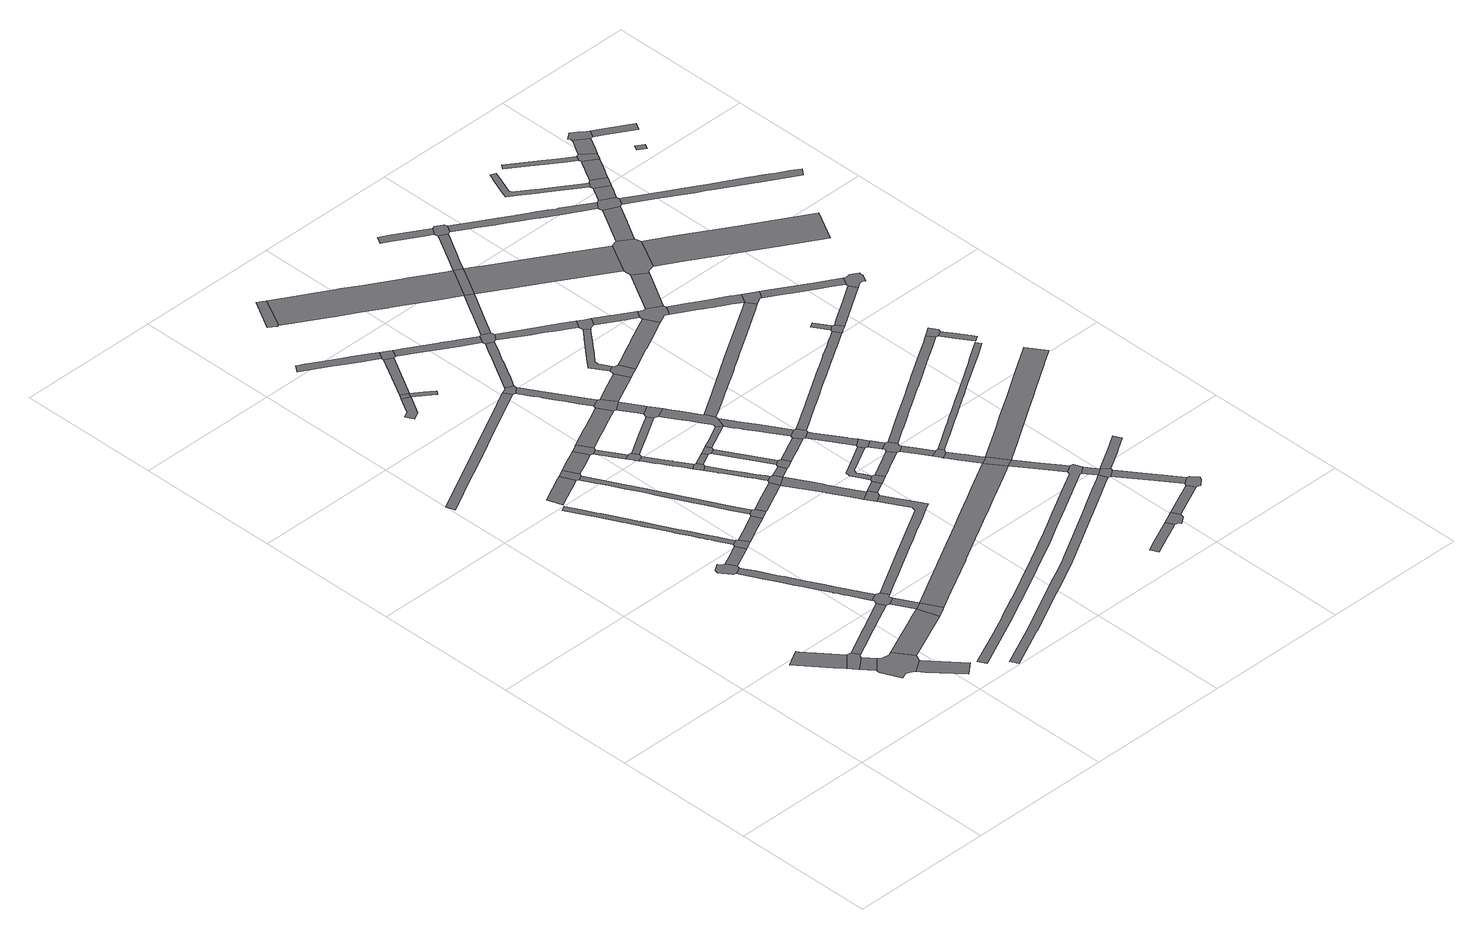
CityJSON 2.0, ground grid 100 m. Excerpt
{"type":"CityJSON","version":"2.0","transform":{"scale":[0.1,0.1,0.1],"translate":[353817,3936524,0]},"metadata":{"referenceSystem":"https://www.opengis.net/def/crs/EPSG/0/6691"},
"CityObjects":{
"road1":{"type":"Road","attributes":{"RoadStructureAttribute.sectionType":"1"},"geometry":[{"type":"MultiSurface","lod":"1","boundaries":[[[0,1,2,3,4,5,6,7,8]]]}]},
"road2":{"type":"Road","geometry":[{"type":"MultiSurface","lod":"1","boundaries":[[[9,10,11,12,13,8,7,14,15,16]]]}]},
"road3":{"type":"Road","attributes":{"RoadStructureAttribute.sectionType":"1"},"geometry":[{"type":"MultiSurface","lod":"1","boundaries":[[[15,17,18,16]]]}]},
"road4":{"type":"Road","geometry":[{"type":"MultiSurface","lod":"1","boundaries":[[[19,20,21,22,23,18,17,24,25,26,27,28,29]]]}]},
"road5":{"type":"Road","attributes":{"RoadStructureAttribute.sectionType":"1"},"geometry":[{"type":"MultiSurface","lod":"1","boundaries":[[[30,31,32,33,19,29]]]}]},
"road6":{"type":"Road","attributes":{"RoadStructureAttribute.sectionType":"1"},"geometry":[{"type":"MultiSurface","lod":"1","boundaries":[[[34,35,13,12,36,37,38,39,40]]]}]},
"road7":{"type":"Road","attributes":{"function":"3","RoadStructureAttribute.sectionType":"1"},"geometry":[{"type":"MultiSurface","lod":"1","boundaries":[[[41,42,43,44,45,46,47,48,21,20]]]}]},
"road8":{"type":"Road","geometry":[{"type":"MultiSurface","lod":"1","boundaries":[[[49,50,51,52,53,54,55,56,57,58]]]}]},
"road9":{"type":"Road","attributes":{"RoadStructureAttribute.sectionType":"1"},"geometry":[{"type":"MultiSurface","lod":"1","boundaries":[[[59,60,61,62,63,64,65,66,67,68,69,70,71,72,50,49,73,74,75,76,77,78,79,80,81,82,83,84,85,86,87]]]}]},
"road10":{"type":"Road","attributes":{"RoadStructureAttribute.sectionType":"1"},"geometry":[{"type":"MultiSurface","lod":"1","boundaries":[[[88,89,90,91,52,51]]]}]},
"road11":{"type":"Road","attributes":{"RoadStructureAttribute.sectionType":"1"},"geometry":[{"type":"MultiSurface","lod":"1","boundaries":[[[92,93,94,95,96,97,98,99,100,101,102,103,104,105,106,107,108,109,110,111,112,113,114,115,116,117,118,119,120,121,122,123,124,125,126,127,128,129,130]]]}]},
"road12":{"type":"Road","geometry":[{"type":"MultiSurface","lod":"1","boundaries":[[[39,131,132,133,134,135,87,86,136,40]]]}]},
"road13":{"type":"Road","attributes":{"RoadStructureAttribute.sectionType":"1"},"geometry":[{"type":"MultiSurface","lod":"1","boundaries":[[[137,138,139,140,141,142,143,144,145,146,147]]]}]},
"road14":{"type":"Road","attributes":{"RoadStructureAttribute.sectionType":"1"},"geometry":[{"type":"MultiSurface","lod":"1","boundaries":[[[132,131,43,148]]]}]},
"road15":{"type":"Road","geometry":[{"type":"MultiSurface","lod":"1","boundaries":[[[43,42,149,150,148]]]}]},
"road16":{"type":"Road","geometry":[{"type":"MultiSurface","lod":"1","boundaries":[[[90,89,151,152,92,130]]]}]},
"road17":{"type":"Road","attributes":{"RoadStructureAttribute.sectionType":"1"},"geometry":[{"type":"MultiSurface","lod":"1","boundaries":[[[153,154,155,156,157,158,159,160,161,162,163,164,165,166,167,168,169,170,171,172,173,174,175,176,177,178,179,180,181]]]}]},
"road18":{"type":"Road","geometry":[{"type":"MultiSurface","lod":"1","boundaries":[[[182,183,184,185,137,147,186,187,188]]]}]},
"road19":{"type":"Road","attributes":{"RoadStructureAttribute.sectionType":"1"},"geometry":[{"type":"MultiSurface","lod":"1","boundaries":[[[189,190,191,192,193,194,152,151,195,196,197]]]}]},
"road20":{"type":"Road","attributes":{"RoadStructureAttribute.sectionType":"1"},"geometry":[{"type":"MultiSurface","lod":"1","boundaries":[[[198,199,200,201,202,203,204,205,188,187,206,207,208,209,210,211,212,213,214,215,216,217,218,219,220,221,222]]]}]},
"road21":{"type":"Road","attributes":{"RoadStructureAttribute.sectionType":"1"},"geometry":[{"type":"MultiSurface","lod":"1","boundaries":[[[182,223,224,225,226,227,228,183]]]}]},
"road22":{"type":"Road","attributes":{"RoadStructureAttribute.sectionType":"1"},"geometry":[{"type":"MultiSurface","lod":"1","boundaries":[[[229,230,231,232,233,234,235,236,237,238,239,229,240,241,242,243,244]]]}]},
"road23":{"type":"Road","geometry":[{"type":"MultiSurface","lod":"1","boundaries":[[[222,221,189,197,245,246]]]}]},
"road24":{"type":"Road","geometry":[{"type":"MultiSurface","lod":"1","boundaries":[[[247,230,229,244]]]}]},
"road25":{"type":"Road","geometry":[{"type":"MultiSurface","lod":"1","boundaries":[[[248,249,250,251,252,226,225,253]]]}]},
"road26":{"type":"Road","attributes":{"RoadStructureAttribute.sectionType":"1"},"geometry":[{"type":"MultiSurface","lod":"1","boundaries":[[[248,253,254,255,256]]]}]},
"road27":{"type":"Road","attributes":{"RoadStructureAttribute.sectionType":"1"},"geometry":[{"type":"MultiSurface","lod":"1","boundaries":[[[257,258,259,260,261,262,263,264,265,266,267,268,269,270,271]]]}]},
"road28":{"type":"Road","geometry":[{"type":"MultiSurface","lod":"1","boundaries":[[[272,273,274,275,256,255,276,277,278,279]]]}]},
"road29":{"type":"Road","attributes":{"RoadStructureAttribute.sectionType":"1"},"geometry":[{"type":"MultiSurface","lod":"1","boundaries":[[[280,281,282,283,284,285,286,287,288,289,290,291,292,293,294,295,296,297,298,299,300,301,302,303,135,134]]]}]},
"road30":{"type":"Road","attributes":{"RoadStructureAttribute.sectionType":"1"},"geometry":[{"type":"MultiSurface","lod":"1","boundaries":[[[304,305,306,307,308,247,244]]]}]},
"road31":{"type":"Road","attributes":{"RoadStructureAttribute.sectionType":"1"},"geometry":[{"type":"MultiSurface","lod":"1","boundaries":[[[245,309,310,311,312,313,314,315,246]]]}]},
"road32":{"type":"Road","attributes":{"RoadStructureAttribute.sectionType":"1"},"geometry":[{"type":"MultiSurface","lod":"1","boundaries":[[[316,317,318,319,320,321,322,323,324,325,326,327,328,329,330,331,332,272,279]]]}]},
"road33":{"type":"Road","geometry":[{"type":"MultiSurface","lod":"1","boundaries":[[[333,334,335,336,324,323]]]}]},
"road34":{"type":"Road","attributes":{"RoadStructureAttribute.sectionType":"1"},"geometry":[{"type":"MultiSurface","lod":"1","boundaries":[[[337,338,339,340,341,250,249,342,343,344,345,346]]]}]},
"road35":{"type":"Road","attributes":{"RoadStructureAttribute.sectionType":"1"},"geometry":[{"type":"MultiSurface","lod":"1","boundaries":[[[347,348,349,350,351,352,353,354,355,334,333,356,357,358,359,360,361,362,363]]]}]},
"road36":{"type":"Road","attributes":{"RoadStructureAttribute.sectionType":"1"},"geometry":[{"type":"MultiSurface","lod":"1","boundaries":[[[336,335,364,365]]]}]},
"road37":{"type":"Road","geometry":[{"type":"MultiSurface","lod":"1","boundaries":[[[366,271,270,308,307,367]]]}]},
"road38":{"type":"Road","geometry":[{"type":"MultiSurface","lod":"1","boundaries":[[[368,369,370,371,372,373,374,375,376,377,378]]]}]},
"road39":{"type":"Road","attributes":{"RoadStructureAttribute.sectionType":"1"},"geometry":[{"type":"MultiSurface","lod":"1","boundaries":[[[379,380,381,382,383,384,385,386,387,388,389,390,391,392,393,394,395,396,397,398,399,400,401,402,403,404,405,406,407,408,409,410,411,412,413,414,415,416,417,418]]]}]},
"road40":{"type":"Road","geometry":[{"type":"MultiSurface","lod":"1","boundaries":[[[312,311,419,420,347,363]]]}]},
"road41":{"type":"Road","attributes":{"RoadStructureAttribute.sectionType":"1"},"geometry":[{"type":"MultiSurface","lod":"1","boundaries":[[[421,422,423,274,273,424,425,426]]]}]},
"road42":{"type":"Road","geometry":[{"type":"MultiSurface","lod":"1","boundaries":[[[427,428,429,166,165,430,431]]]}]},
"road43":{"type":"Road","attributes":{"RoadStructureAttribute.sectionType":"1"},"geometry":[{"type":"MultiSurface","lod":"1","boundaries":[[[432,433,434,435,436,437,438,439,440,441,442,443,444,445,446,447,448,449,450,451,452,453,454,455,456,457,458,459,460,461,462,463]]]}]},
"road44":{"type":"Road","geometry":[{"type":"MultiSurface","lod":"1","boundaries":[[[364,464,465,466,467,468,469,470,365]]]}]},
"road45":{"type":"Road","attributes":{"RoadStructureAttribute.sectionType":"1"},"geometry":[{"type":"MultiSurface","lod":"1","boundaries":[[[471,472,473,474,475,419,311,476,477,478,479,480,481]]]}]},
"road46":{"type":"Road","attributes":{"RoadStructureAttribute.sectionType":"1"},"geometry":[{"type":"MultiSurface","lod":"1","boundaries":[[[482,483,484,420,419]]]}]},
"road47":{"type":"Road","attributes":{"RoadStructureAttribute.sectionType":"1"},"geometry":[{"type":"MultiSurface","lod":"1","boundaries":[[[430,485,486,487,488,489,490,491,492,493,494,495,496,497,431]]]}]},
"road48":{"type":"Road","attributes":{"RoadStructureAttribute.sectionType":"1"},"geometry":[{"type":"MultiSurface","lod":"1","boundaries":[[[498,466,465,499,500,501]]]}]},
"road49":{"type":"Road","geometry":[{"type":"MultiSurface","lod":"1","boundaries":[[[502,297,296,503,504,471,481]]]}]},
"road50":{"type":"Road","geometry":[{"type":"MultiSurface","lod":"1","boundaries":[[[500,505,483,482,506,507,508,509,510,511,501]]]}]},
"road51":{"type":"Road","geometry":[{"type":"MultiSurface","lod":"1","boundaries":[[[512,513,514,492,491,337,346,515,516]]]}]},
"road52":{"type":"Road","attributes":{"RoadStructureAttribute.sectionType":"1"},"geometry":[{"type":"MultiSurface","lod":"1","boundaries":[[[517,518,519,520,521,522,523,524,525,526,527,528,529,366,367]]]}]},
"road53":{"type":"Road","attributes":{"function":"3","RoadStructureAttribute.sectionType":"1"},"geometry":[{"type":"MultiSurface","lod":"1","boundaries":[[[381,530,531,532,533,534,535,536,537,538,539,540,541,542,543,544,545,148,150,546,547,548,549,550,551,552,553,554,555,534,556,382]]]}]},
"road54":{"type":"Road","geometry":[{"type":"MultiSurface","lod":"1","boundaries":[[[557,558,468,467,559,560]]]}]},
"road55":{"type":"Road","attributes":{"RoadStructureAttribute.sectionType":"1"},"geometry":[{"type":"MultiSurface","lod":"1","boundaries":[[[561,562,563,564,428,427,565,566,567,568,569,570,571,572]]]}]},
"road56":{"type":"Road","attributes":{"RoadStructureAttribute.sectionType":"1"},"geometry":[{"type":"MultiSurface","lod":"1","boundaries":[[[573,574,575,576,516,515,577,578,579]]]}]},
"road57":{"type":"Road","attributes":{"RoadStructureAttribute.sectionType":"1"},"geometry":[{"type":"MultiSurface","lod":"1","boundaries":[[[503,580,581,582,583,584,504]]]}]},
"road58":{"type":"Road","geometry":[{"type":"MultiSurface","lod":"1","boundaries":[[[585,586,587,573,579,421,426]]]}]},
"road59":{"type":"Road","geometry":[{"type":"MultiSurface","lod":"1","boundaries":[[[588,589,590,591,592,593,586,585,594,595,596,597,598,599,557,560]]]}]},
"road60":{"type":"Road","geometry":[{"type":"MultiSurface","lod":"1","boundaries":[[[600,583,582,601,602,603]]]}]},
"road61":{"type":"Road","attributes":{"RoadStructureAttribute.sectionType":"1"},"geometry":[{"type":"MultiSurface","lod":"1","boundaries":[[[604,605,606,510,509,607,608,609]]]}]},
"road62":{"type":"Road","attributes":{"RoadStructureAttribute.sectionType":"1"},"geometry":[{"type":"MultiSurface","lod":"1","boundaries":[[[610,611,612,613,514,513]]]}]},
"road63":{"type":"Road","attributes":{"RoadStructureAttribute.sectionType":"1"},"geometry":[{"type":"MultiSurface","lod":"1","boundaries":[[[614,615,616,617,618,619,620,621,622,623,600,603]]]}]},
"road64":{"type":"Road","attributes":{"function":"2","RoadStructureAttribute.sectionType":"1"},"geometry":[{"type":"MultiSurface","lod":"1","boundaries":[[[624,625,626,627,628,629,630,631,632,633,634,635,636,637,638,639,368,378]]]}]},
"road65":{"type":"Road","geometry":[{"type":"MultiSurface","lod":"1","boundaries":[[[640,641,522,521,561,572,642,643]]]}]},
"road66":{"type":"Road","attributes":{"RoadStructureAttribute.sectionType":"1"},"geometry":[{"type":"MultiSurface","lod":"1","boundaries":[[[644,645,646,647,648,649,650,651,652,653,654,655,656,588,560]]]}]},
"road67":{"type":"Road","attributes":{"RoadStructureAttribute.sectionType":"1"},"geometry":[{"type":"MultiSurface","lod":"1","boundaries":[[[657,658,659,660,602,601,661,662,663,664,665]]]}]},
"road68":{"type":"Road","geometry":[{"type":"MultiSurface","lod":"1","boundaries":[[[666,667,668,669,651,650,604,609]]]}]},
"road69":{"type":"Road","geometry":[{"type":"MultiSurface","lod":"1","boundaries":[[[670,611,610,671,672,673,674,675,676,677]]]}]},
"road70":{"type":"Road","attributes":{"RoadStructureAttribute.sectionType":"1"},"geometry":[{"type":"MultiSurface","lod":"1","boundaries":[[[678,679,680,681,682,667,666,683,684,685,686,687]]]}]},
"road71":{"type":"Road","geometry":[{"type":"MultiSurface","lod":"1","boundaries":[[[619,618,688,689,678,687]]]}]},
"road72":{"type":"Road","attributes":{"RoadStructureAttribute.sectionType":"1"},"geometry":[{"type":"MultiSurface","lod":"1","boundaries":[[[640,690,691,692,693,629,694,695,696,641]]]}]},
"road73":{"type":"Road","attributes":{"RoadStructureAttribute.sectionType":"1"},"geometry":[{"type":"MultiSurface","lod":"1","boundaries":[[[697,689,688,698,699,700,701]]]}]},
"road74":{"type":"Road","attributes":{"RoadStructureAttribute.sectionType":"1"},"geometry":[{"type":"MultiSurface","lod":"1","boundaries":[[[702,703,704,705,706,707,708,709,710,711,712,713,714,715,716,717,718,670,677]]]}]},
"road75":{"type":"Road","attributes":{"RoadStructureAttribute.sectionType":"1"},"geometry":[{"type":"MultiSurface","lod":"1","boundaries":[[[642,719,720,721,722,723,724,725,726,727,728,729,730,731,643]]]}]},
"road76":{"type":"Road","attributes":{"RoadStructureAttribute.sectionType":"1"},"geometry":[{"type":"MultiSurface","lod":"1","boundaries":[[[732,733,734,735,736,737,738,739]]]}]},
"road77":{"type":"Road","geometry":[{"type":"MultiSurface","lod":"1","boundaries":[[[700,740,657,665,741,742,743,744,745,701]]]}]},
"road78":{"type":"Road","attributes":{"RoadStructureAttribute.sectionType":"1"},"geometry":[{"type":"MultiSurface","lod":"1","boundaries":[[[746,747,748,749,750,742,741]]]}]},
"road79":{"type":"Road","geometry":[{"type":"MultiSurface","lod":"1","boundaries":[[[747,751,752,753,754,755,756,748]]]}]},
"road80":{"type":"Road","attributes":{"RoadStructureAttribute.sectionType":"1"},"geometry":[{"type":"MultiSurface","lod":"1","boundaries":[[[757,758,759,535,760,761,762,763,764,754,753]]]}]},
"road81":{"type":"Road","attributes":{"RoadStructureAttribute.sectionType":"1"},"geometry":[{"type":"MultiSurface","lod":"1","boundaries":[[[765,766,767,768,769,770,771,772,674,673,773,774,775,776]]]}]},
"road82":{"type":"Road","geometry":[{"type":"MultiSurface","lod":"1","boundaries":[[[535,534,533,760]]]}]},
"road83":{"type":"Road","geometry":[{"type":"MultiSurface","lod":"1","boundaries":[[[777,778,779,780,781,732,739]]]}]},
"road84":{"type":"Road","geometry":[{"type":"MultiSurface","lod":"1","boundaries":[[[782,728,727,713,712,783,784,785,786]]]}]},
"road85":{"type":"Road","geometry":[{"type":"MultiSurface","lod":"1","boundaries":[[[629,693,787,630]]]}]},
"road86":{"type":"Road","attributes":{"RoadStructureAttribute.sectionType":"1"},"geometry":[{"type":"MultiSurface","lod":"1","boundaries":[[[788,789,790,791,590,589,792,793,794,795,796,797,798,799,800,801,802,803,804,805,806,807,808,809,810,811]]]}]},
"road87":{"type":"Road","attributes":{"RoadStructureAttribute.sectionType":"1"},"geometry":[{"type":"MultiSurface","lod":"1","boundaries":[[[812,813,786,785,814,815,816]]]}]},
"road88":{"type":"Road","geometry":[{"type":"MultiSurface","lod":"1","boundaries":[[[463,817,379,418]]]}]},
"road89":{"type":"Road","attributes":{"RoadStructureAttribute.sectionType":"1"},"geometry":[{"type":"MultiSurface","lod":"1","boundaries":[[[818,819,820,821,822,823,824,825,826,827,828,829,830,831,832,833,834,835,836,837,838,839,840,841,842,843,844,845,846,847,848,849,669,668]]]}]},
"road90":{"type":"Road","attributes":{"RoadStructureAttribute.sectionType":"1"},"geometry":[{"type":"MultiSurface","lod":"1","boundaries":[[[780,850,851,852,853,781]]]}]},
"road91":{"type":"Road","geometry":[{"type":"MultiSurface","lod":"1","boundaries":[[[854,855,817,463,462,856]]]}]},
"road92":{"type":"Road","attributes":{"RoadStructureAttribute.sectionType":"1"},"geometry":[{"type":"MultiSurface","lod":"1","boundaries":[[[857,858,859,860,861,862,863,630,787]]]}]},
"road93":{"type":"Road","attributes":{"RoadStructureAttribute.sectionType":"1"},"geometry":[{"type":"MultiSurface","lod":"1","boundaries":[[[864,865,866,867,868,869,870,871,872,873]]]}]},
"road94":{"type":"Road","attributes":{"RoadStructureAttribute.sectionType":"1"},"geometry":[{"type":"MultiSurface","lod":"1","boundaries":[[[874,875,876,877,878,879,880,881,882,883,854,856]]]}]},
"road95":{"type":"Road","geometry":[{"type":"MultiSurface","lod":"1","boundaries":[[[884,885,886,816,815,765,776,887,888,889]]]}]},
"road96":{"type":"Road","attributes":{"function":"2","RoadStructureAttribute.sectionType":"1"},"geometry":[{"type":"MultiSurface","lod":"1","boundaries":[[[693,890,891,892,893,894,895,896,897,898,899,787]]]}]},
"road97":{"type":"Road","attributes":{"RoadStructureAttribute.sectionType":"1"},"geometry":[{"type":"MultiSurface","lod":"1","boundaries":[[[900,901,902,903,904,905,906,907,908,909,910,911,912,913,914,745,744,915,916,917,918,919,920,921,922,923,924,925,926,927,928,929,930]]]}]},
"road98":{"type":"Road","geometry":[{"type":"MultiSurface","lod":"1","boundaries":[[[931,932,933,934,879,878,852,851,935,936]]]}]},
"road99":{"type":"Road","attributes":{"RoadStructureAttribute.sectionType":"1"},"geometry":[{"type":"MultiSurface","lod":"1","boundaries":[[[937,938,939,817,855,940,941,942]]]}]},
"road100":{"type":"Road","geometry":[{"type":"MultiSurface","lod":"1","boundaries":[[[943,944,945,946,869,868,860,859,947]]]}]},
"road101":{"type":"Road","attributes":{"RoadStructureAttribute.sectionType":"1"},"geometry":[{"type":"MultiSurface","lod":"1","boundaries":[[[948,949,950,951,952,953,954,955,956,957,958,959,960,961,962,963,964,965,966,967,968,969,970,971,972,973,974,975,976,977,978,979,980,981,756,755]]]}]},
"road102":{"type":"Road","attributes":{"RoadStructureAttribute.sectionType":"1"},"geometry":[{"type":"MultiSurface","lod":"1","boundaries":[[[982,983,984,985,885,884]]]}]},
"road103":{"type":"Road","attributes":{"RoadStructureAttribute.sectionType":"1"},"geometry":[{"type":"MultiSurface","lod":"1","boundaries":[[[888,986,987,988,989,990,991,811,992,993,994,995,996,997,889]]]}]},
"road104":{"type":"Road","attributes":{"function":"3","RoadStructureAttribute.sectionType":"1"},"geometry":[{"type":"MultiSurface","lod":"1","boundaries":[[[998,999,1000,1001,1002,1003,1004,1005,1006,1007,760,533,1008,1009,1010,1011,1012,1013,1014,1015,1016]]]}]},
"road105":{"type":"Road","geometry":[{"type":"MultiSurface","lod":"1","boundaries":[[[1017,1018,1019,1020,1021]]]}]},
"road106":{"type":"Road","geometry":[{"type":"MultiSurface","lod":"1","boundaries":[[[835,834,1022,1023,1024,1025,1017,1021]]]}]},
"road107":{"type":"Road","geometry":[{"type":"MultiSurface","lod":"1","boundaries":[[[1026,1027,992,811,810,1028,1029,1030]]]}]},
"road108":{"type":"Road","geometry":[{"type":"MultiSurface","lod":"1","boundaries":[[[1031,1032,1033,896,895,984,983,1034,1035]]]}]},
"road109":{"type":"Road","attributes":{"RoadStructureAttribute.sectionType":"1"},"geometry":[{"type":"MultiSurface","lod":"1","boundaries":[[[1036,1037,1038,1039,1040,1041,1042,1043,1044,1045,1046,1047,1048,1049,1050,1051,1052,1053,1054,1055,1056,1057,943,947]]]}]},
"road110":{"type":"Road","attributes":{"RoadStructureAttribute.sectionType":"1"},"geometry":[{"type":"MultiSurface","lod":"1","boundaries":[[[1058,1059,1060,1061,1062,1063,1025,1024,1064]]]}]},
"road111":{"type":"Road","geometry":[{"type":"MultiSurface","lod":"1","boundaries":[[[929,1065,1066,1067,1068,930]]]}]},
"road112":{"type":"Road","attributes":{"RoadStructureAttribute.sectionType":"1"},"geometry":[{"type":"MultiSurface","lod":"1","boundaries":[[[1069,1070,1071,1072,1073,1074,1075,1076,1077,1078,1079,1080,1081,1082,1026,1030]]]}]},
"road113":{"type":"Road","attributes":{"RoadStructureAttribute.sectionType":"1"},"geometry":[{"type":"MultiSurface","lod":"1","boundaries":[[[1083,1084,1033,1032,1085,1086,1087,1088]]]}]},
"road114":{"type":"Road","attributes":{"RoadStructureAttribute.sectionType":"1"},"geometry":[{"type":"MultiSurface","lod":"1","boundaries":[[[1065,1089,1090,1091,1092,1093,1094,1066]]]}]},
"road115":{"type":"Road","attributes":{"RoadStructureAttribute.sectionType":"1"},"geometry":[{"type":"MultiSurface","lod":"1","boundaries":[[[1095,1096,1097,1098,1099,1100,1101,1102,1103,1104,1105,1106,1107,1108,1109,1110,1111,1112,1113,1114,1115]]]}]},
"road116":{"type":"Road","geometry":[{"type":"MultiSurface","lod":"1","boundaries":[[[1116,1117,1045,1044,1083,1088,1118,1119]]]}]},
"road117":{"type":"Road","geometry":[{"type":"MultiSurface","lod":"1","boundaries":[[[1120,1121,1122,1123,1124,1125,1126,1127,1078,1077,1058,1064]]]}]},
"road118":{"type":"Road","attributes":{"function":"2","RoadStructureAttribute.sectionType":"1"},"geometry":[{"type":"MultiSurface","lod":"1","boundaries":[[[1128,1129,1130,1131,1132,1133,1134,1135,1136,1031,1035]]]}]},
"road119":{"type":"Road","attributes":{"RoadStructureAttribute.sectionType":"1"},"geometry":[{"type":"MultiSurface","lod":"1","boundaries":[[[1137,1138,1117,1116,1139,1140,1141]]]}]},
"road120":{"type":"Road","geometry":[{"type":"MultiSurface","lod":"1","boundaries":[[[1142,1143,1144,1145,1146,1095,1115,1137,1141]]]}]},
"road121":{"type":"Road","attributes":{"RoadStructureAttribute.sectionType":"1"},"geometry":[{"type":"MultiSurface","lod":"1","boundaries":[[[1147,1148,1149,1150,1151,1152,1153,1154,1155,1156,1157,1158,1159,1160,1161]]]}]},
"road122":{"type":"Road","attributes":{"RoadStructureAttribute.sectionType":"1"},"geometry":[{"type":"MultiSurface","lod":"1","boundaries":[[[1162,1163,1164,1165,1166,1167,1146,1145,1168,1169,1170,1171,1172,1173]]]}]},
"road123":{"type":"Road","geometry":[{"type":"MultiSurface","lod":"1","boundaries":[[[1160,1162,1173,1174,1175,1176,1177,1161]]]}]},
"road124":{"type":"Road","attributes":{"RoadStructureAttribute.sectionType":"1"},"geometry":[{"type":"MultiSurface","lod":"1","boundaries":[[[1178,1179,1180,1181,1182,1177,1176,1183,1184,1185,1186]]]}]},
"road125":{"type":"Road","attributes":{"RoadStructureAttribute.sectionType":"1"},"geometry":[{"type":"MultiSurface","lod":"1","boundaries":[[[1118,1187,1188,1189,1190,1191,1192,1193,1194,1195,1196,1197,1198,1199,1200,1201,1202,1203,1204,1205,1206,1119]]]}]},
"road126":{"type":"Road","geometry":[{"type":"MultiSurface","lod":"1","boundaries":[[[1207,1208,1209,1186,1185,1210,1211,1212,1213,1214,1215]]]}]},
"road127":{"type":"Road","attributes":{"RoadStructureAttribute.sectionType":"1"},"geometry":[{"type":"MultiSurface","lod":"1","boundaries":[[[1216,1217,1218,1219]]]}]},
"road128":{"type":"Road","attributes":{"RoadStructureAttribute.sectionType":"1"},"geometry":[{"type":"MultiSurface","lod":"1","boundaries":[[[1210,1220,1221,1222,1223,1224,1225,1226,1227,1211]]]}]}
},
"vertices":[
[560,942,0],[522,988,0],[495,1022,0],[484,1035,0],[366,969,0],[423,899,0],[535,761,0],[581,704,0],[676,798,0],
[721,730,0],[722,733,0],[727,736,0],[736,741,0],[710,792,0],[604,676,0],[629,645,0],[718,717,0],
[695,563,0],[777,647,0],
[943,453,0],[964,498,0],[876,626,0],[853,615,0],[798,623,0],[692,538,0],[754,402,0],[782,414,0],[799,422,0],[844,398,0],[851,391,0],
[892,342,0],[1057,150,0],[1140,221,0],[947,448,0],
[1099,994,0],[927,905,0],[808,777,0],[960,855,0],[1061,906,0],[1180,967,0],[1151,1021,0],
[968,500,0],[1331,665,0],[1282,813,0],[1217,783,0],[1146,750,0],[1072,716,0],[979,673,0],[925,648,0],
[768,1815,0],[819,1843,0],[825,1863,0],[787,1926,0],[767,1933,0],[751,1958,0],[702,1927,0],[696,1900,0],[695,1898,0],[747,1822,0],
[1171,1161,0],[1126,1248,0],[1096,1305,0],[1076,1344,0],[1056,1384,0],[1009,1475,0],[1002,1490,0],[989,1515,0],[949,1593,0],[937,1616,0],[934,1620,0],[862,1761,0],[852,1779,0],[832,1818,0],[850,1656,0],[851,1653,0],[881,1593,0],[883,1591,0],[936,1487,0],[955,1449,0],[1002,1357,0],[1043,1278,0],[1044,1276,0],[1058,1250,0],[1075,1216,0],[1087,1193,0],[1140,1089,0],[1155,1061,0],[1209,1089,0],
[837,1869,0],[979,1940,0],[946,2005,0],[852,1958,0],
[991,2042,0],[971,2080,0],[940,2142,0],[900,2221,0],[893,2234,0],[862,2296,0],[828,2362,0],[765,2485,0],[741,2534,0],[721,2574,0],[718,2578,0],[678,2658,0],[636,2741,0],[608,2796,0],[595,2822,0],[555,2899,0],[504,2999,0],[469,2982,0],[520,2881,0],[560,2804,0],[601,2723,0],[602,2721,0],[643,2641,0],[645,2636,0],[673,2582,0],[686,2556,0],[704,2520,0],[731,2468,0],[780,2371,0],[788,2355,0],[802,2327,0],[820,2291,0],[837,2258,0],[860,2213,0],[865,2203,0],[881,2171,0],[893,2148,0],[904,2127,0],[955,2026,0],
[1206,962,0],[1260,990,0],[1248,1013,0],[1269,1025,0],[1239,1076,0],[1163,1046,0],
[687,3225,0],[641,3202,0],[597,3179,0],[592,3177,0],[573,3168,0],[475,3118,0],[511,3015,0],[582,3050,0],[631,3074,0],[663,3090,0],[732,3124,0],
[1336,840,0],
[1383,694,0],[1409,709,0],
[1042,1972,0],[1009,2036,0],
[22,3436,0],[154,3505,0],[178,3518,0],[194,3526,0],[347,3607,0],[359,3613,0],[593,3736,0],[727,3807,0],[731,3809,0],[741,3814,0],[896,3896,0],[901,3898,0],[1054,3978,0],[1021,4031,0],[963,4001,0],[928,3983,0],[914,3975,0],[807,3919,0],[691,3858,0],[592,3806,0],[591,3805,0],[576,3797,0],[520,3768,0],[487,3751,0],[389,3700,0],[388,3699,0],[323,3665,0],[56,3525,0],[2,3497,0],
[792,3154,0],[743,3252,0],[721,3242,0],[689,3225,0],[748,3119,0],[749,3119,0],[786,3136,0],
[1225,2143,0],[1156,2109,0],[1139,2101,0],[1075,2069,0],[1035,2049,0],[1013,2038,0],[1066,1984,0],[1174,2038,0],[1257,2080,0],
[1214,2288,0],[1131,2453,0],[1110,2494,0],[1073,2567,0],[1034,2644,0],[997,2718,0],[972,2767,0],[898,2914,0],[800,3019,0],[811,2998,0],[848,2926,0],[879,2865,0],[923,2781,0],[949,2728,0],[950,2727,0],[960,2703,0],[961,2701,0],[963,2697,0],[997,2630,0],[1027,2570,0],[1074,2477,0],[1097,2430,0],[1178,2270,0],[1232,2163,0],[1267,2182,0],
[814,3164,0],[885,3199,0],[966,3240,0],[916,3339,0],[876,3319,0],[805,3284,0],
[608,4391,0],[555,4421,0],[519,4358,0],[515,4352,0],[486,4302,0],[446,4281,0],[474,4227,0],[529,4256,0],[530,4257,0],[532,4261,0],[607,4389,0],[682,4336,0],[737,4295,0],[758,4324,0],[695,4370,0],[626,4421,0],
[1319,2111,0],[1287,2174,0],
[573,4452,0],
[1021,3254,0],[1031,3272,0],[975,3369,0],[967,3365,0],[959,3361,0],[984,3234,0],
[1042,3137,0],[1087,3064,0],[1126,3081,0],
[741,4852,0],[636,4915,0],[576,4950,0],[480,5007,0],[388,5062,0],[339,5090,0],[302,5040,0],[365,5004,0],[494,4928,0],[555,4893,0],[640,4842,0],[686,4816,0],[734,4787,0],[751,4778,0],[781,4828,0],
[1169,3010,0],[1175,3037,0],[1151,3076,0],[1146,3077,0],[1114,3020,0],[1117,3015,0],[1123,3004,0],[1129,2994,0],
[1355,1075,0],[1444,1127,0],[1535,1180,0],[1628,1234,0],[1639,1240,0],[1701,1277,0],[1724,1289,0],[1812,1340,0],[1893,1386,0],[1910,1397,0],[1914,1399,0],[2004,1451,0],[2050,1479,0],[2045,1489,0],[1984,1597,0],[1956,1647,0],[1905,1739,0],[1852,1709,0],[1886,1648,0],[1931,1568,0],[1958,1521,0],[1950,1489,0],[1702,1345,0],[1609,1291,0],
[638,4443,0],[679,4513,0],[697,4544,0],[805,4731,0],[750,4759,0],
[1326,2114,0],[1470,2186,0],[1556,2229,0],[1531,2296,0],[1484,2273,0],[1362,2212,0],[1297,2179,0],
[1145,2968,0],[1181,2909,0],[1191,2894,0],[1228,2833,0],[1237,2818,0],[1254,2791,0],[1277,2752,0],[1302,2711,0],[1335,2739,0],[1333,2742,0],[1330,2747,0],[1284,2823,0],[1270,2847,0],[1269,2849,0],[1243,2892,0],[1201,2960,0],[1180,2993,0],
[1335,2654,0],[1369,2680,0],[1375,2699,0],[1354,2733,0],
[1310,3536,0],[1216,3489,0],[1148,3455,0],[1125,3444,0],[1108,3435,0],[1114,3314,0],[1202,3359,0],[1224,3370,0],[1282,3399,0],[1365,3441,0],
[1573,2333,0],[1559,2359,0],[1530,2408,0],[1510,2440,0],[1495,2466,0],[1460,2526,0],[1451,2541,0],[1430,2576,0],[1406,2618,0],[1366,2604,0],[1379,2582,0],[1381,2578,0],[1401,2545,0],[1474,2423,0],[1501,2378,0],[1524,2339,0],[1537,2315,0],
[1463,2743,0],[1445,2779,0],
[853,4785,0],[821,4732,0],
[658,5657,0],[606,5688,0],[482,5472,0],[529,5433,0],[531,5437,0],[532,5439,0],[534,5441,0],[536,5440,0],[538,5439,0],[541,5437,0],[542,5436,0],
[2950,1076,0],[2927,1133,0],[2907,1136,0],[2854,1104,0],[2850,1084,0],[2699,999,0],[2560,920,0],[2541,910,0],[2408,834,0],[2298,772,0],[2267,755,0],[2204,720,0],[2102,665,0],[2028,626,0],[2027,625,0],[2021,622,0],[1919,568,0],[1876,545,0],[1761,486,0],[1747,479,0],[1592,399,0],[1586,395,0],[1400,304,0],[1388,298,0],[1178,199,0],[1206,144,0],[1416,245,0],[1618,344,0],[1771,423,0],[1904,492,0],[2008,547,0],[2055,572,0],[2058,573,0],[2092,592,0],[2235,667,0],[2303,705,0],[2437,781,0],[2589,868,0],[2899,1043,0],[2902,1039,0],
[1622,2275,0],[1592,2327,0],
[1462,3261,0],[1306,3169,0],[1226,3121,0],[1217,3062,0],[1331,3130,0],[1486,3223,0],
[1118,4032,0],[1065,4056,0],[1061,4048,0],[1071,3972,0],[1115,4011,0],
[2927,933,0],[2840,883,0],[2735,821,0],[2637,764,0],[2313,575,0],[2306,571,0],[2233,528,0],[2138,479,0],[2074,446,0],[1944,379,0],[1801,306,0],[1595,200,0],[1316,63,0],[1343,9,0],[1561,116,0],[1619,145,0],[1641,156,0],[1977,328,0],[1978,329,0],[2066,374,0],[2185,435,0],[2259,474,0],[2318,508,0],[2339,521,0],[2463,593,0],[2638,695,0],[2665,711,0],[2705,734,0],[2838,812,0],[2955,880,0],[2987,898,0],[2963,955,0],
[1481,2738,0],[1482,2738,0],[1519,2755,0],[1525,2775,0],[1507,2810,0],[1495,2805,0],[1469,2792,0],
[1874,1818,0],[1838,1884,0],[1754,2039,0],[1743,2058,0],[1711,2117,0],[1573,2198,0],[1696,1989,0],[1700,1982,0],[1736,1917,0],[1772,1851,0],[1812,1781,0],
[1701,2314,0],[1674,2367,0],[1667,2363,0],
[1128,3879,0],[1149,3845,0],[1159,3827,0],[1196,3762,0],[1229,3703,0],[1269,3634,0],[1313,3557,0],[1370,3582,0],[1339,3635,0],[1310,3686,0],[1208,3860,0],[1198,3876,0],[1128,3990,0],
[1617,2581,0],[1581,2563,0],[1681,2388,0],[1715,2409,0],
[1841,1728,0],[1914,1769,0],[1884,1824,0],
[1679,2383,0],[1714,2320,0],[1729,2328,0],[1733,2330,0],[1766,2347,0],[1738,2401,0],[1716,2407,0],
[1446,3482,0],[1449,3484,0],[1388,3576,0],[1383,3437,0],[1447,3481,0],
[832,4726,0],[983,4636,0],[1057,4592,0],[1160,4531,0],[1280,4459,0],[1311,4513,0],[1194,4583,0],[1182,4590,0],[1105,4635,0],[1098,4640,0],[896,4759,0],[883,4767,0],[854,4784,0],
[2876,1179,0],[2817,1262,0],[2815,1265,0],[2700,1424,0],[2647,1397,0],[2557,1522,0],[2548,1517,0],[2336,1399,0],[2254,1353,0],[2189,1317,0],[2092,1262,0],[2010,1216,0],[1743,1067,0],[1698,1042,0],[1665,1022,0],[1505,935,0],[1542,783,0],[1821,937,0],[1838,947,0],[2011,1043,0],[2089,1086,0],[2164,1128,0],[2267,1185,0],[2357,1236,0],[2434,1278,0],[2546,1341,0],[2754,1245,0],
[1685,2901,0],[1552,2833,0],[1579,2802,0],[1720,2874,0],
[1284,4436,0],[1245,4368,0],[1210,4307,0],[1176,4248,0],[1156,4098,0],[1193,4164,0],[1234,4234,0],[1241,4247,0],[1257,4275,0],[1276,4308,0],[1295,4341,0],[1336,4413,0],
[1536,3332,0],[1529,3345,0],[1507,3380,0],[1476,3433,0],[1392,3421,0],[1452,3322,0],[1469,3292,0],
[1967,1797,0],[1982,1805,0],[1998,1813,0],[1968,1868,0],[1957,1862,0],
[1515,3215,0],[1587,3247,0],[1550,3309,0],
[1750,2947,0],[1753,2966,0],[1722,3032,0],[1715,3035,0],[1639,3162,0],[1614,3203,0],[1579,3109,0],[1617,3046,0],[1626,3030,0],[1652,2988,0],[1684,2933,0],[1691,2922,0],
[1973,1886,0],[2056,1845,0],[2027,1900,0],[2008,1905,0],
[1934,2500,0],[1831,2448,0],[1797,2431,0],[1818,2373,0],[1874,2401,0],[1967,2449,0],
[1667,3593,0],[1618,3692,0],[1517,3641,0],[1466,3615,0],
[1981,1955,0],[1961,1992,0],[1969,2018,0],[2042,2058,0],[2166,2127,0],[2143,2161,0],[2007,2084,0],[1918,2035,0],[1911,1999,0],[1945,1937,0],
[847,5256,0],[984,5175,0],[1126,5091,0],[1130,5089,0],[1390,4935,0],[1527,4855,0],[1651,5070,0],[1614,5092,0],[1595,5103,0],[1407,5215,0],[1379,5231,0],[1170,5355,0],[1055,5423,0],[1041,5431,0],[1029,5438,0],[851,5543,0],
[1383,4490,0],[1329,4518,0],[1354,4418,0],[1389,4461,0],
[1725,2866,0],[1753,2819,0],[1776,2783,0],[1786,2766,0],[1827,2699,0],[1881,2612,0],[1936,2521,0],[1992,2551,0],[1880,2733,0],[1874,2742,0],[1869,2752,0],[1809,2850,0],[1801,2862,0],
[2234,2012,0],[2165,1975,0],[2122,1951,0],[2085,1931,0],[2075,1855,0],[2082,1859,0],[2143,1892,0],[2206,1926,0],[2269,1960,0],
[1983,2446,0],[2036,2474,0],[2042,2493,0],[2010,2546,0],
[1625,3726,0],[1688,3604,0],[1729,3623,0],[1747,3632,0],[1697,3731,0],[1677,3736,0],[1669,3738,0],[1664,3748,0],
[2200,2213,0],[2165,2268,0],[2161,2274,0],[2137,2313,0],[2050,2451,0],[2016,2393,0],[2084,2284,0],[2103,2253,0],[2105,2251,0],[2148,2180,0],
[2185,2122,0],[2236,2155,0],
[1388,4499,0],[1476,4648,0],[1543,4763,0],[1579,4824,0],[1457,4736,0],[1424,4679,0],[1375,4597,0],
[2242,2145,0],[2186,2121,0],[2197,2103,0],[2233,2046,0],[2286,2075,0],
[1620,3824,0],[1621,3849,0],[1629,3859,0],[1697,3938,0],[1704,3947,0],[1708,3952,0],[1733,3981,0],[1754,4008,0],[1774,4031,0],[1811,4075,0],[1826,4091,0],[1793,4122,0],[1742,4063,0],[1734,4054,0],[1657,3963,0],[1588,3882,0],[1553,3841,0],
[1539,4306,0],[1554,4298,0],[1609,4264,0],[1674,4225,0],[1691,4215,0],[1702,4208,0],[1706,4206,0],[1736,4188,0],[1791,4155,0],[1823,4208,0],[1737,4260,0],[1723,4268,0],[1548,4368,0],
[2917,350,0],[2742,267,0],[2738,265,0],[2666,231,0],[2692,176,0],[2815,235,0],[2863,258,0],[2943,296,0],
[2243,2030,0],[2288,1954,0],[2337,1984,0],[2328,1997,0],[2337,2017,0],[2306,2069,0],
[2339,1875,0],[2394,1787,0],[2445,1807,0],[2435,1824,0],[2383,1909,0],
[2396,1783,0],[2425,1736,0],[2429,1729,0],[2478,1755,0],[2486,1775,0],[2468,1809,0],
[2434,1722,0],[2476,1654,0],[2552,1532,0],[2611,1553,0],[2601,1567,0],[2544,1658,0],[2540,1663,0],[2486,1743,0],
[2116,3941,0],[2035,3902,0],[1923,3846,0],[1882,3824,0],[1881,3824,0],[1851,3810,0],[1785,3777,0],[1731,3748,0],[1920,3720,0],[1931,3726,0],[2067,3794,0],[2165,3843,0],
[2973,289,0],[2984,274,0],[3032,311,0],[3038,340,0],[3012,395,0],
[1864,4184,0],[1836,4102,0],[1858,4106,0],[1869,4108,0],[1901,4162,0],
[1703,5040,0],
[2620,3600,0],[2191,3331,0],[2181,3325,0],[1893,3141,0],[1789,2986,0],[1856,3028,0],[1866,3034,0],[1946,3085,0],[1963,3095,0],[1979,3105,0],[2062,3157,0],[2067,3160,0],[2145,3208,0],[2162,3219,0],[2178,3230,0],[2241,3269,0],[2267,3286,0],[2271,3288,0],[2384,3359,0],[2392,3364,0],[2627,3512,0],[2633,3516,0],[2701,3559,0],[2658,3625,0],
[2009,4098,0],[2001,4103,0],[1972,4047,0],[2113,3964,0],[2145,4016,0],
[3012,990,0],
[2096,2527,0],[2254,2628,0],[2258,2630,0],[2362,2696,0],[2380,2707,0],[2461,2758,0],[2467,2761,0],[2629,2864,0],[2655,2879,0],[2662,2884,0],[2719,2919,0],[2727,2924,0],[2798,2968,0],[2808,2974,0],[2831,2988,0],[2855,3003,0],[2859,3005,0],[2827,3056,0],[2826,3055,0],[2765,3017,0],[2763,3016,0],[2698,2975,0],[2689,2971,0],[2619,2928,0],[2610,2922,0],[2588,2909,0],[2520,2866,0],[2516,2864,0],[2224,2680,0],[2164,2641,0],[2124,2616,0],[2119,2613,0],
[3130,384,0],[3292,461,0],[3261,513,0],[3109,441,0],
[3055,929,0],[3060,949,0],[3006,894,0],
[1747,5115,0],[1779,5170,0],[1879,5342,0],[1824,5368,0],[1748,5237,0],[1738,5219,0],[1725,5197,0],
[1585,5533,0],[1604,5521,0],[1772,5422,0],[1799,5407,0],[1818,5396,0],[1854,5445,0],[1751,5505,0],[1632,5576,0],[1561,5618,0],[1530,5566,0],
[3141,707,0],[3145,701,0],[3178,656,0],[3178,655,0],[3266,533,0],[3318,564,0],[3248,661,0],[3232,684,0],[3230,686,0],[3194,736,0],
[2293,3944,0],[2197,3999,0],[2178,3996,0],[2231,3876,0],[2259,3860,0],[2297,3924,0],
[1699,4751,0],[1742,4725,0],[1753,4719,0],[1983,4579,0],[2293,4392,0],[2365,4348,0],[2487,4566,0],[2109,4795,0],[1825,4967,0],[1746,5015,0],
[3167,2616,0],[3150,2605,0],[3149,2604,0],[3079,2560,0],[2958,2484,0],[2955,2482,0],[2890,2441,0],[2843,2411,0],[2808,2388,0],[2805,2386,0],[2732,2339,0],[2715,2328,0],[2569,2236,0],[2558,2229,0],[2438,2152,0],[2434,2080,0],[2472,2104,0],[2534,2143,0],[2609,2191,0],[2621,2199,0],[2723,2263,0],[2807,2316,0],[2809,2317,0],[2843,2339,0],[2892,2369,0],[2978,2425,0],[3075,2486,0],[3077,2487,0],[3162,2541,0],[3221,2580,0],[3190,2630,0],
[3367,493,0],[3369,498,0],[3374,512,0],[3337,560,0],[3309,457,0],[3321,453,0],
[3290,1159,0],[3173,1087,0],[3028,1000,0],[3206,1036,0],[3224,1048,0],[3319,1107,0],
[1929,5399,0],[1923,5419,0],[1923,5420,0],[1872,5452,0],[1898,5348,0],
[2583,1838,0],[2601,1849,0],[2724,1927,0],[2733,1933,0],[2802,1976,0],[2803,1978,0],[2913,2048,0],[2929,2058,0],[3033,2125,0],[3191,2225,0],[3265,2271,0],[3374,2342,0],[3353,2376,0],[3326,2359,0],[3293,2338,0],[3208,2282,0],[3204,2279,0],[3176,2262,0],[3107,2217,0],[3094,2208,0],[3021,2161,0],[3015,2158,0],[2939,2110,0],[2938,2110,0],[2928,2103,0],[2908,2090,0],[2852,2055,0],[2846,2050,0],[2756,1994,0],[2751,1991,0],[2745,1987,0],[2666,1936,0],[2663,1934,0],[2562,1870,0],
[2387,4105,0],[2459,4228,0],[2367,4290,0],[2292,4161,0],
[2432,3758,0],[2439,3755,0],[2483,3729,0],[2490,3725,0],[2551,3689,0],[2591,3666,0],[2699,3693,0],[2645,3724,0],[2638,3729,0],[2493,3811,0],[2489,3814,0],[2404,3862,0],
[3524,2138,0],[3505,2126,0],[3332,2015,0],[3268,1974,0],[3171,1912,0],[3120,1879,0],[2940,1764,0],[2859,1711,0],[2799,1673,0],[2629,1564,0],[2713,1433,0],[2841,1515,0],[3111,1690,0],[3239,1773,0],[3269,1793,0],[3494,1939,0],[3497,1941,0],[3589,2000,0],[3606,2011,0],
[2864,3096,0],[2858,3105,0],[2802,3198,0],[2767,3178,0],[2831,3072,0],
[2891,3026,0],[2904,3034,0],[2915,3040,0],[2882,3091,0],
[2794,3635,0],[2777,3646,0],[2738,3583,0],[2740,3584,0],[2762,3582,0],
[2641,4474,0],[2629,4521,0],[2534,4578,0],[2468,4243,0],[2521,4254,0],
[2048,5260,0],[2126,5213,0],[2201,5168,0],[2289,5114,0],[2315,5099,0],[2372,5066,0],[2379,5061,0],[2479,5001,0],[2682,4881,0],[2721,4926,0],[2523,5047,0],[2508,5054,0],[2459,5085,0],[2428,5103,0],[2406,5117,0],[2353,5148,0],[2350,5150,0],[2304,5177,0],[2302,5179,0],[2290,5184,0],[2200,5238,0],[2103,5297,0],
[3204,3297,0],[3184,3283,0],[3099,3229,0],[3038,3191,0],[3006,3170,0],[2939,3128,0],[3237,3245,0],
[3241,2577,0],[3280,2600,0],[3285,2620,0],[3253,2671,0],
[2871,3517,0],[2911,3493,0],[2993,3445,0],[3001,3440,0],[3007,3437,0],[3089,3388,0],[3098,3382,0],[3165,3343,0],[3207,3318,0],[3239,3374,0],[3097,3455,0],[2925,3557,0],[2874,3588,0],[2822,3618,0],
[2690,4848,0],[2611,4711,0],[2706,4655,0],[2711,4665,0],[2712,4666,0],[2792,4802,0],
[3298,2488,0],[3364,2383,0],[3402,2408,0],[3382,2439,0],[3320,2536,0],[3289,2585,0],
[2821,5091,0],[2807,5101,0],[2743,5144,0],[2618,5230,0],[2578,5257,0],[2549,5277,0],[2477,5327,0],[2433,5357,0],[2427,5376,0],[2442,5414,0],[2472,5489,0],[2496,5550,0],[2459,5565,0],[2432,5497,0],[2399,5415,0],[2386,5380,0],[2373,5349,0],[2455,5293,0],[2526,5245,0],[2582,5206,0],[2796,5060,0],
[2837,4880,0],[2741,4933,0],[2811,4809,0],[2841,4861,0],
[3273,3267,0],[3294,3268,0],[3312,3258,0],[3342,3311,0],[3336,3328,0],[3342,3338,0],[3290,3368,0],[3255,3365,0],
[2689,4155,0],[2981,3982,0],[3133,3892,0],[3296,3795,0],[3458,3699,0],[3580,3917,0],[3107,4198,0],[3087,4210,0],[2811,4374,0],
[2801,5039,0],[2791,5021,0],[2881,4955,0],[2883,4959,0],[2896,4983,0],
[2909,5004,0],[2917,5018,0],[2920,5024,0],[2936,5051,0],[2841,5107,0],
[2894,5362,0],[2853,5391,0],[2827,5409,0],[2779,5443,0],[2689,5505,0],[2576,5584,0],[2553,5551,0],[2641,5490,0],[2755,5410,0],[2756,5410,0],[2762,5406,0],[2850,5345,0],[2856,5340,0],[2930,5289,0],[2949,5324,0],
[2935,5268,0],[2930,5261,0],[2899,5206,0],[2878,5172,0],[2866,5150,0],[2842,5108,0],[2937,5052,0],[2956,5087,0],[2970,5110,0],[2990,5143,0],[3025,5205,0],[3030,5213,0],
[3047,5242,0],[3047,5243,0],[3058,5260,0],[2970,5329,0],
[3015,5407,0],[3008,5396,0],[2983,5352,0],[2973,5334,0],[2972,5333,0],[3069,5279,0],[3082,5301,0],[3131,5387,0],[3040,5450,0],
[2887,4764,0],[3032,4680,0],[3036,4677,0],[3104,4635,0],[3197,4579,0],[3276,4535,0],[3283,4531,0],[3287,4529,0],[3550,4372,0],[3679,4296,0],[3774,4239,0],[3811,4285,0],[3750,4325,0],[3681,4366,0],[3618,4404,0],[3541,4449,0],[3535,4452,0],[3308,4584,0],[3271,4605,0],[2979,4779,0],
[3032,5481,0],[3040,5471,0],[3040,5455,0],[3151,5392,0],[3181,5443,0],[3163,5454,0],[3124,5484,0],[3103,5500,0],[3081,5517,0],
[3322,5117,0],[3265,5150,0],[3246,5115,0],[3301,5082,0],
[3212,5357,0],[3278,5319,0],[3343,5279,0],[3396,5248,0],[3426,5298,0],[3376,5328,0],[3247,5404,0],[3246,5405,0]
]}
